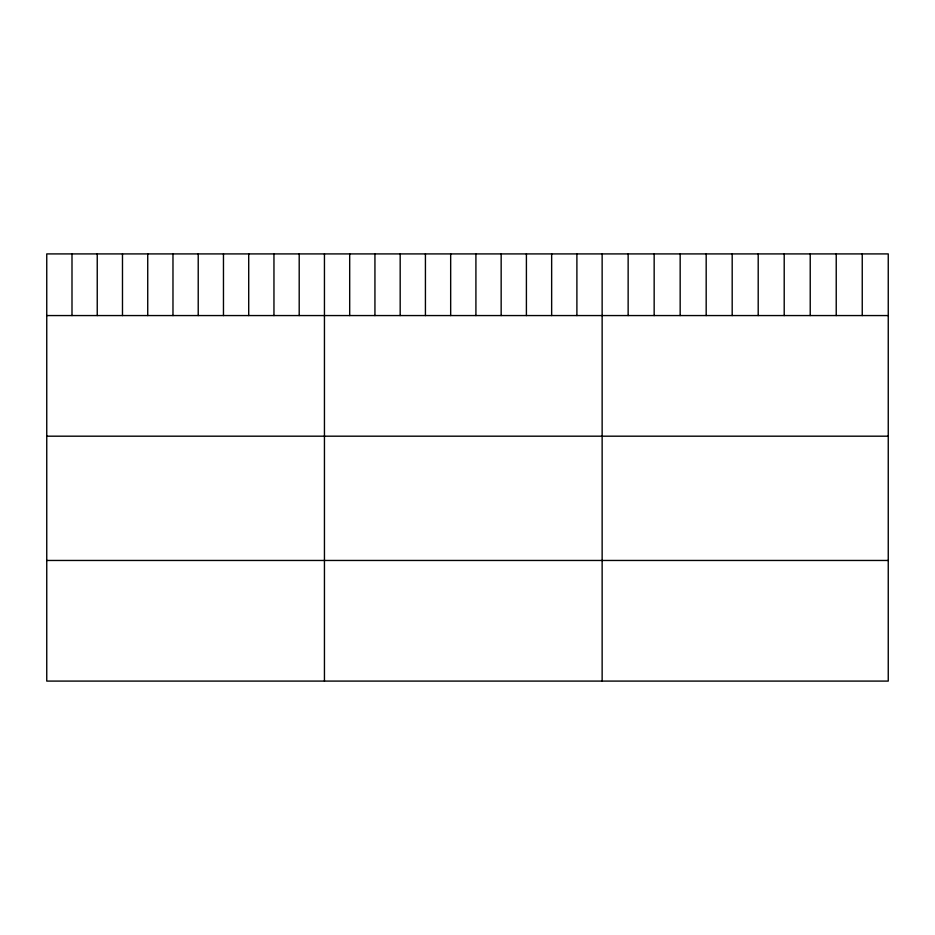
<?xml version="1.0" encoding="UTF-8"?>
<svg xmlns="http://www.w3.org/2000/svg" width="935" height="935" viewBox="0 0 935 935"><rect width="100%" height="100%" fill="white"/><g stroke="black" fill="none" stroke-linecap="round" stroke-linejoin="round"><path stroke-width="1.4" d="M888.25 315.562L888.25 681.089L46.75 681.089L46.75 253.911L888.25 253.911L888.25 315.562L46.75 315.562M46.75 436.189L888.25 436.189M46.75 560.462L888.25 560.462M862.245 253.911L862.245 315.562M836.229 253.911L836.229 315.562M810.224 253.911L810.224 315.562M784.208 253.911L784.208 315.562M758.203 253.911L758.203 315.562M732.187 253.911L732.187 315.562M706.182 253.911L706.182 315.562M680.166 253.911L680.166 315.562M654.161 253.911L654.161 315.562M628.145 253.911L628.145 315.562M602.14 253.911L602.14 681.089M576.895 253.911L576.895 315.562M551.65 253.911L551.65 315.562M526.405 253.911L526.405 315.562M501.16 253.911L501.16 315.562M475.915 253.911L475.915 315.562M450.67 253.911L450.67 315.562M425.425 253.911L425.425 315.562M400.18 253.911L400.18 315.562M374.935 253.911L374.935 315.562M349.69 253.911L349.69 315.562M324.445 253.911L324.445 681.089M299.2 253.911L299.2 315.562M273.955 253.911L273.955 315.562M248.71 253.911L248.71 315.562M223.465 253.911L223.465 315.562M198.22 253.911L198.22 315.562M172.975 253.911L172.975 315.562M147.73 253.911L147.73 315.562M122.485 253.911L122.485 315.562M97.24 253.911L97.24 315.562M71.995 253.911L71.995 315.562"/></g></svg>
